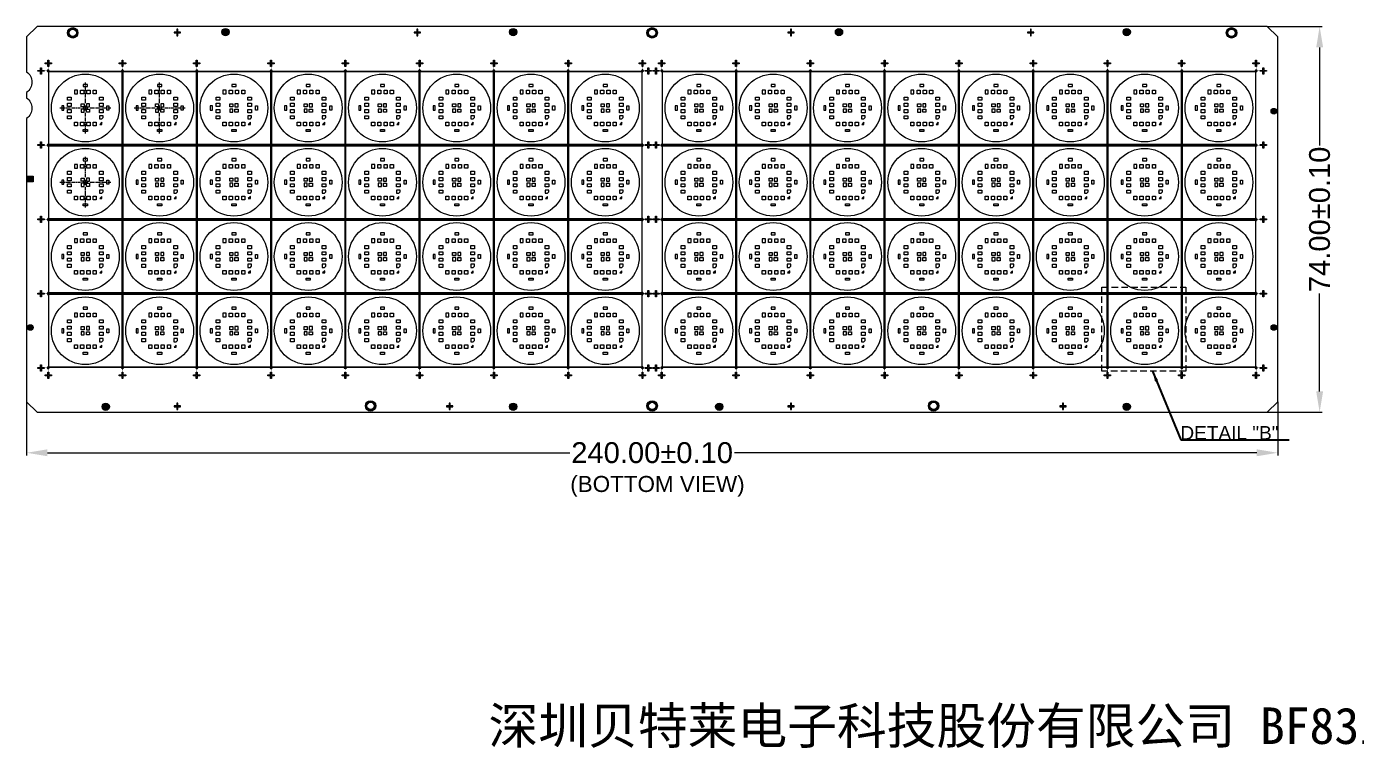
# Model space of a CAD drawing. Extents: x 1159 to 1602, y -185 to 88.
# Drawn here: x 1159.1 to 1414, y -185 to -45.3 of the extents above; entities that cross this region are included whole.
import ezdxf

# ---------------------------------------------------------------- set-up
doc = ezdxf.new("R2010")
doc.units = 0
doc.header["$MEASUREMENT"] = 0
doc.linetypes.add('CENTER2', pattern=[1.125, 0.75, -0.125, 0.125, -0.125])
doc.linetypes.add('HIDDEN2', pattern=[0.1875, 0.125, -0.0625])
for name, color, linetype in [('btm  SMO', 4, 'CONTINUOUS'), ('btm Layer', 6, 'CONTINUOUS'), ('DIM', 150, 'CONTINUOUS'), ('PIN_SOLDERMASK_BOTTOM', 7, 'CONTINUOUS'), ('substrate', 7, 'CONTINUOUS'), ('SUBSTRATE_GEOMETRY_OUTLINE', 7, 'CONTINUOUS'), ('Top layer', 3, 'CONTINUOUS'), ('TXT1', 7, 'CONTINUOUS'), ('Unit_Outlines', 7, 'CONTINUOUS')]:
    doc.layers.add(name, color=color, linetype=linetype)
doc.styles.add('ROMANS', font='arial.ttf')
doc.styles.get("Standard").update_dxf_attribs({"font": 'arial.ttf'})
doc.dimstyles.new('1xp_3dec', dxfattribs={"dimtxt": 1.6, "dimasz": 2, "dimexe": 0.6, "dimexo": 0.6, "dimgap": 0.7, "dimtad": 0, "dimdec": 3, "dimzin": 0, "dimdsep": 46, "dimtxsty": 'Standard', "dimcen": 0.8, "dimclrd": 256, "dimclre": 256, "dimclrt": 256, "dimadec": 0, "dimazin": 0, "dimtfac": 1, "dimtdec": 3, "dimtofl": 0, "dimtmove": 0, "dimatfit": 0, "dimfxl": 0, "dimtolj": 1, "dimtzin": 0, "dimarcsym": 0})
doc.dimstyles.new('STANDARD$0', dxfattribs={"dimtxt": 0.8, "dimasz": 2, "dimexe": 0.4, "dimexo": 0.4, "dimgap": 0.4, "dimtad": 0, "dimzin": 0, "dimdsep": 46, "dimtxsty": 'Standard', "dimcen": 0.4, "dimclre": 256, "dimadec": 0, "dimazin": 0, "dimtol": 1, "dimtp": 0.05, "dimtm": 0.05, "dimtfac": 1, "dimtofl": 0, "dimtmove": 0, "dimatfit": 3, "dimfxl": 0, "dimtolj": 1, "dimtzin": 0, "dimlwd": 0, "dimlwe": 0, "dimarcsym": 0})

# ---------------------------------------------------------------- blocks, each defined once
blk = doc.blocks.new('*D2')
at = {"layer": 'DIM', "lineweight": 0, "transparency": 16777216}
for p, q in [((1397.08, -45.29), (1407.63, -45.29)), ((1397.08, -119.29), (1407.63, -119.29))]:
    blk.add_line(p, q, dxfattribs=at)
at = {"layer": 'DIM', "color": 0, "lineweight": 0, "transparency": 16777216}
for p, q in [((1407.13, -49.29), (1407.13, -68.09)), ((1407.13, -115.29), (1407.13, -96.49))]:
    blk.add_line(p, q, dxfattribs=at)
for points in [[(1406.47, -49.29), (1407.8, -49.29), (1407.13, -45.29)], [(1406.47, -115.29), (1407.8, -115.29), (1407.13, -119.29)]]:
    blk.add_solid(points, dxfattribs=at)
at = {"layer": 'DIM', "color": 0, "transparency": 16777216, "insert": (1407.13, -82.29), "char_height": 4, "attachment_point": 5, "rotation": 90}
blk.add_mtext('\\A1;74.00±0.10', dxfattribs=at)
blk = doc.blocks.new('*D3')
at = {"layer": 'DIM', "lineweight": 0, "transparency": 16777216}
for p, q in [((1159.08, -117.29), (1159.08, -127.58)), ((1399.08, -117.29), (1399.08, -127.58))]:
    blk.add_line(p, q, dxfattribs=at)
at = {"layer": 'DIM', "color": 0, "lineweight": 0, "transparency": 16777216}
for p, q in [((1163.08, -127.08), (1263.28, -127.08)), ((1395.08, -127.08), (1294.88, -127.08))]:
    blk.add_line(p, q, dxfattribs=at)
for points in [[(1163.08, -126.41), (1163.08, -127.74), (1159.08, -127.08)], [(1395.08, -126.41), (1395.08, -127.74), (1399.08, -127.08)]]:
    blk.add_solid(points, dxfattribs=at)
at = {"layer": 'DIM', "color": 0, "transparency": 16777216, "insert": (1279.08, -127.08), "char_height": 4, "attachment_point": 5}
blk.add_mtext('\\A1;240.00±0.10', dxfattribs=at)
blk = doc.blocks.new('*U16')
at = {"layer": 'Unit_Outlines', "lineweight": 0}
blk.add_lwpolyline([(-7, -7), (7, -7), (7, 7), (-7, 7)], close=True, dxfattribs=at)
blk = doc.blocks.new('*U17')
at = {"layer": 'Unit_Outlines', "color": 0, "linetype": 'ByBlock', "lineweight": -2}
for p in [(0, 42.75), (14.25, 42.75), (28.5, 42.75), (42.75, 42.75), (57, 42.75), (71.25, 42.75), (85.5, 42.75), (99.75, 42.75), (0, 28.5), (14.25, 28.5), (28.5, 28.5), (42.75, 28.5), (57, 28.5), (71.25, 28.5), (85.5, 28.5), (99.75, 28.5), (0, 14.25), (14.25, 14.25), (28.5, 14.25), (42.75, 14.25), (57, 14.25), (71.25, 14.25), (85.5, 14.25), (99.75, 14.25), (0, 0), (14.25, 0), (28.5, 0), (42.75, 0), (57, 0), (71.25, 0), (85.5, 0), (99.75, 0)]:
    blk.add_blockref('*U16', p, dxfattribs=at)
blk = doc.blocks.new('*U18')
at = {"layer": 'Unit_Outlines', "lineweight": 0}
blk.add_lwpolyline([(-7, -7), (7, -7), (7, 7), (-7, 7)], close=True, dxfattribs=at)
blk = doc.blocks.new('*U19')
at = {"layer": 'Unit_Outlines', "color": 0, "linetype": 'ByBlock', "lineweight": -2}
for p in [(0, 42.75), (14.25, 42.75), (28.5, 42.75), (42.75, 42.75), (57, 42.75), (71.25, 42.75), (85.5, 42.75), (99.75, 42.75), (0, 28.5), (14.25, 28.5), (28.5, 28.5), (42.75, 28.5), (57, 28.5), (71.25, 28.5), (85.5, 28.5), (99.75, 28.5), (0, 14.25), (14.25, 14.25), (28.5, 14.25), (42.75, 14.25), (57, 14.25), (71.25, 14.25), (85.5, 14.25), (99.75, 14.25), (0, 0), (14.25, 0), (28.5, 0), (42.75, 0), (57, 0), (71.25, 0), (85.5, 0), (99.75, 0)]:
    blk.add_blockref('*U18', p, dxfattribs=at)
blk = doc.blocks.new('*U41')
at = {"layer": 'btm  SMO', "linetype": 'ByBlock', "lineweight": 0}
blk.add_lwpolyline([(0.06, 0.06), (0.2, 0.06), (0.2, -0.06), (0.06, -0.06), (0.06, -0.2), (-0.06, -0.2), (-0.06, -0.06), (-0.2, -0.06), (-0.2, 0.06), (-0.06, 0.06), (-0.06, 0.2), (0.06, 0.2)], close=True, dxfattribs=at)
blk = doc.blocks.new('*U42')
at = {"layer": 'Unit_Outlines', "color": 0, "linetype": 'ByBlock', "lineweight": -2}
for p in [(0, 57), (14.25, 57), (28.5, 57), (42.75, 57), (57, 57), (71.25, 57), (85.5, 57), (99.75, 57), (114, 57), (0, 42.75), (14.25, 42.75), (28.5, 42.75), (42.75, 42.75), (57, 42.75), (71.25, 42.75), (85.5, 42.75), (99.75, 42.75), (114, 42.75), (0, 28.5), (14.25, 28.5), (28.5, 28.5), (42.75, 28.5), (57, 28.5), (71.25, 28.5), (85.5, 28.5), (99.75, 28.5), (114, 28.5), (0, 14.25), (14.25, 14.25), (28.5, 14.25), (42.75, 14.25), (57, 14.25), (71.25, 14.25), (85.5, 14.25), (99.75, 14.25), (114, 14.25), (0, 0), (14.25, 0), (28.5, 0), (42.75, 0), (57, 0), (71.25, 0), (85.5, 0), (99.75, 0), (114, 0)]:
    blk.add_blockref('*U41', p, dxfattribs=at)
blk = doc.blocks.new('*U14')
at = {"layer": 'btm  SMO', "linetype": 'ByBlock', "lineweight": 0}
blk.add_lwpolyline([(0.06, 0.06), (0.2, 0.06), (0.2, -0.06), (0.06, -0.06), (0.06, -0.2), (-0.06, -0.2), (-0.06, -0.06), (-0.2, -0.06), (-0.2, 0.06), (-0.06, 0.06), (-0.06, 0.2), (0.06, 0.2)], close=True, dxfattribs=at)
blk = doc.blocks.new('*U15')
at = {"layer": 'Unit_Outlines', "color": 0, "linetype": 'ByBlock', "lineweight": -2}
for p in [(0, 57), (14.25, 57), (28.5, 57), (42.75, 57), (57, 57), (71.25, 57), (85.5, 57), (99.75, 57), (114, 57), (0, 42.75), (14.25, 42.75), (28.5, 42.75), (42.75, 42.75), (57, 42.75), (71.25, 42.75), (85.5, 42.75), (99.75, 42.75), (114, 42.75), (0, 28.5), (14.25, 28.5), (28.5, 28.5), (42.75, 28.5), (57, 28.5), (71.25, 28.5), (85.5, 28.5), (99.75, 28.5), (114, 28.5), (0, 14.25), (14.25, 14.25), (28.5, 14.25), (42.75, 14.25), (57, 14.25), (71.25, 14.25), (85.5, 14.25), (99.75, 14.25), (114, 14.25), (0, 0), (14.25, 0), (28.5, 0), (42.75, 0), (57, 0), (71.25, 0), (85.5, 0), (99.75, 0), (114, 0)]:
    blk.add_blockref('*U14', p, dxfattribs=at)
blk = doc.blocks.new('*U12')
at = {"layer": 'btm  SMO', "lineweight": 0}
blk.add_lwpolyline([(0.09, 0.09), (0.09, 0.61), (-0.09, 0.61), (-0.09, 0.09), (-0.61, 0.09), (-0.61, -0.09), (-0.09, -0.09), (-0.09, -0.61), (0.09, -0.61), (0.09, -0.09), (0.61, -0.09), (0.61, 0.09)], close=True, dxfattribs=at)
at = {"layer": 'btm Layer', "lineweight": 0}
blk.add_lwpolyline([(0.055, 0.055), (0.055, 0.575), (-0.055, 0.575), (-0.055, 0.055), (-0.575, 0.055), (-0.575, -0.055), (-0.055, -0.055), (-0.055, -0.575), (0.055, -0.575), (0.055, -0.055), (0.575, -0.055), (0.575, 0.055)], close=True, dxfattribs=at)
blk = doc.blocks.new('*U13')
at = {"layer": 'Top layer', "color": 0, "linetype": 'ByBlock', "lineweight": -2}
for p in [(0, 57), (0, 42.75), (0, 28.5), (0, 14.25), (0, 0)]:
    blk.add_blockref('*U12', p, dxfattribs=at)
blk = doc.blocks.new('*U33')
at = {"layer": 'btm  SMO', "lineweight": 0}
blk.add_lwpolyline([(-0.09, -0.09), (-0.09, -0.61), (0.09, -0.61), (0.09, -0.09), (0.61, -0.09), (0.61, 0.09), (0.09, 0.09), (0.09, 0.61), (-0.09, 0.61), (-0.09, 0.09), (-0.61, 0.09), (-0.61, -0.09)], close=True, dxfattribs=at)
at = {"layer": 'btm Layer', "lineweight": 0}
blk.add_lwpolyline([(-0.055, -0.055), (-0.055, -0.575), (0.055, -0.575), (0.055, -0.055), (0.575, -0.055), (0.575, 0.055), (0.055, 0.055), (0.055, 0.575), (-0.055, 0.575), (-0.055, 0.055), (-0.575, 0.055), (-0.575, -0.055)], close=True, dxfattribs=at)
blk = doc.blocks.new('*U34')
at = {"layer": 'Top layer', "color": 0, "linetype": 'ByBlock', "lineweight": -2}
for p in [(0, 0), (14.25, 0), (28.5, 0), (42.75, 0), (57, 0), (71.25, 0), (85.5, 0), (99.75, 0), (114, 0)]:
    blk.add_blockref('*U33', p, dxfattribs=at)
blk = doc.blocks.new('*U35')
at = {"layer": 'btm  SMO', "lineweight": 0}
blk.add_lwpolyline([(-0.09, -0.09), (-0.09, -0.61), (0.09, -0.61), (0.09, -0.09), (0.61, -0.09), (0.61, 0.09), (0.09, 0.09), (0.09, 0.61), (-0.09, 0.61), (-0.09, 0.09), (-0.61, 0.09), (-0.61, -0.09)], close=True, dxfattribs=at)
at = {"layer": 'btm Layer', "lineweight": 0}
blk.add_lwpolyline([(-0.055, -0.055), (-0.055, -0.575), (0.055, -0.575), (0.055, -0.055), (0.575, -0.055), (0.575, 0.055), (0.055, 0.055), (0.055, 0.575), (-0.055, 0.575), (-0.055, 0.055), (-0.575, 0.055), (-0.575, -0.055)], close=True, dxfattribs=at)
blk = doc.blocks.new('*U36')
at = {"layer": 'Top layer', "color": 0, "linetype": 'ByBlock', "lineweight": -2}
for p in [(0, 0), (14.25, 0), (28.5, 0), (42.75, 0), (57, 0), (71.25, 0), (85.5, 0), (99.75, 0), (114, 0)]:
    blk.add_blockref('*U35', p, dxfattribs=at)
blk = doc.blocks.new('*U37')
at = {"layer": 'btm  SMO', "lineweight": 0}
blk.add_lwpolyline([(0.09, 0.09), (0.09, 0.61), (-0.09, 0.61), (-0.09, 0.09), (-0.61, 0.09), (-0.61, -0.09), (-0.09, -0.09), (-0.09, -0.61), (0.09, -0.61), (0.09, -0.09), (0.61, -0.09), (0.61, 0.09)], close=True, dxfattribs=at)
at = {"layer": 'btm Layer', "lineweight": 0}
blk.add_lwpolyline([(0.055, 0.055), (0.055, 0.575), (-0.055, 0.575), (-0.055, 0.055), (-0.575, 0.055), (-0.575, -0.055), (-0.055, -0.055), (-0.055, -0.575), (0.055, -0.575), (0.055, -0.055), (0.575, -0.055), (0.575, 0.055)], close=True, dxfattribs=at)
blk = doc.blocks.new('*U38')
at = {"layer": 'Top layer', "color": 0, "linetype": 'ByBlock', "lineweight": -2}
for p in [(0, 57), (0, 42.75), (0, 28.5), (0, 14.25), (0, 0)]:
    blk.add_blockref('*U37', p, dxfattribs=at)
blk = doc.blocks.new('*U39')
at = {"layer": 'btm Layer', "lineweight": 0, "const_width": 0.055}
blk.add_lwpolyline([(0, -29.37), (0, 29.37)], dxfattribs=at)
blk = doc.blocks.new('*U40')
at = {"layer": 'btm Layer', "color": 0, "linetype": 'ByBlock', "lineweight": -2}
for p in [(0, 0), (14.25, 0), (28.5, 0), (42.75, 0), (57, 0), (71.25, 0), (85.5, 0), (99.75, 0), (114, 0)]:
    blk.add_blockref('*U39', p, dxfattribs=at)
blk = doc.blocks.new('*U25')
at = {"layer": 'btm  SMO', "lineweight": 0}
blk.add_lwpolyline([(0.09, 0.09), (0.09, 0.61), (-0.09, 0.61), (-0.09, 0.09), (-0.61, 0.09), (-0.61, -0.09), (-0.09, -0.09), (-0.09, -0.61), (0.09, -0.61), (0.09, -0.09), (0.61, -0.09), (0.61, 0.09)], close=True, dxfattribs=at)
at = {"layer": 'btm Layer', "lineweight": 0}
blk.add_lwpolyline([(0.055, 0.055), (0.055, 0.575), (-0.055, 0.575), (-0.055, 0.055), (-0.575, 0.055), (-0.575, -0.055), (-0.055, -0.055), (-0.055, -0.575), (0.055, -0.575), (0.055, -0.055), (0.575, -0.055), (0.575, 0.055)], close=True, dxfattribs=at)
blk = doc.blocks.new('*U26')
at = {"layer": 'Top layer', "color": 0, "linetype": 'ByBlock', "lineweight": -2}
for p in [(0, 57), (0, 42.75), (0, 28.5), (0, 14.25), (0, 0)]:
    blk.add_blockref('*U25', p, dxfattribs=at)
blk = doc.blocks.new('*U27')
at = {"layer": 'btm  SMO', "lineweight": 0}
blk.add_lwpolyline([(-0.09, -0.09), (-0.09, -0.61), (0.09, -0.61), (0.09, -0.09), (0.61, -0.09), (0.61, 0.09), (0.09, 0.09), (0.09, 0.61), (-0.09, 0.61), (-0.09, 0.09), (-0.61, 0.09), (-0.61, -0.09)], close=True, dxfattribs=at)
at = {"layer": 'btm Layer', "lineweight": 0}
blk.add_lwpolyline([(-0.055, -0.055), (-0.055, -0.575), (0.055, -0.575), (0.055, -0.055), (0.575, -0.055), (0.575, 0.055), (0.055, 0.055), (0.055, 0.575), (-0.055, 0.575), (-0.055, 0.055), (-0.575, 0.055), (-0.575, -0.055)], close=True, dxfattribs=at)
blk = doc.blocks.new('*U43')
at = {"layer": 'Top layer', "color": 0, "linetype": 'ByBlock', "lineweight": -2}
for p in [(0, 0), (14.25, 0), (28.5, 0), (42.75, 0), (57, 0), (71.25, 0), (85.5, 0), (99.75, 0), (114, 0)]:
    blk.add_blockref('*U27', p, dxfattribs=at)
blk = doc.blocks.new('*U28')
at = {"layer": 'btm  SMO', "lineweight": 0}
blk.add_lwpolyline([(-0.09, -0.09), (-0.09, -0.61), (0.09, -0.61), (0.09, -0.09), (0.61, -0.09), (0.61, 0.09), (0.09, 0.09), (0.09, 0.61), (-0.09, 0.61), (-0.09, 0.09), (-0.61, 0.09), (-0.61, -0.09)], close=True, dxfattribs=at)
at = {"layer": 'btm Layer', "lineweight": 0}
blk.add_lwpolyline([(-0.055, -0.055), (-0.055, -0.575), (0.055, -0.575), (0.055, -0.055), (0.575, -0.055), (0.575, 0.055), (0.055, 0.055), (0.055, 0.575), (-0.055, 0.575), (-0.055, 0.055), (-0.575, 0.055), (-0.575, -0.055)], close=True, dxfattribs=at)
blk = doc.blocks.new('*U29')
at = {"layer": 'Top layer', "color": 0, "linetype": 'ByBlock', "lineweight": -2}
for p in [(0, 0), (14.25, 0), (28.5, 0), (42.75, 0), (57, 0), (71.25, 0), (85.5, 0), (99.75, 0), (114, 0)]:
    blk.add_blockref('*U28', p, dxfattribs=at)
blk = doc.blocks.new('*U30')
at = {"layer": 'btm  SMO', "lineweight": 0}
blk.add_lwpolyline([(0.09, 0.09), (0.09, 0.61), (-0.09, 0.61), (-0.09, 0.09), (-0.61, 0.09), (-0.61, -0.09), (-0.09, -0.09), (-0.09, -0.61), (0.09, -0.61), (0.09, -0.09), (0.61, -0.09), (0.61, 0.09)], close=True, dxfattribs=at)
at = {"layer": 'btm Layer', "lineweight": 0}
blk.add_lwpolyline([(0.055, 0.055), (0.055, 0.575), (-0.055, 0.575), (-0.055, 0.055), (-0.575, 0.055), (-0.575, -0.055), (-0.055, -0.055), (-0.055, -0.575), (0.055, -0.575), (0.055, -0.055), (0.575, -0.055), (0.575, 0.055)], close=True, dxfattribs=at)
blk = doc.blocks.new('*U31')
at = {"layer": 'Top layer', "color": 0, "linetype": 'ByBlock', "lineweight": -2}
for p in [(0, 57), (0, 42.75), (0, 28.5), (0, 14.25), (0, 0)]:
    blk.add_blockref('*U30', p, dxfattribs=at)
blk = doc.blocks.new('*U32')
at = {"layer": 'btm Layer', "lineweight": 0, "const_width": 0.055}
blk.add_lwpolyline([(0, -29.37), (0, 29.37)], dxfattribs=at)
blk = doc.blocks.new('*U20')
at = {"layer": 'btm Layer', "color": 0, "linetype": 'ByBlock', "lineweight": -2}
for p in [(0, 0), (14.25, 0), (28.5, 0), (42.75, 0), (57, 0), (71.25, 0), (85.5, 0), (99.75, 0), (114, 0)]:
    blk.add_blockref('*U32', p, dxfattribs=at)
blk = doc.blocks.new('*U21')
at = {"layer": 'btm Layer', "lineweight": 0, "const_width": 0.055}
blk.add_lwpolyline([(57.68, 0), (-57.68, 0)], dxfattribs=at)
blk = doc.blocks.new('*U22')
at = {"layer": 'btm Layer', "color": 0, "linetype": 'ByBlock', "lineweight": -2}
for p in [(0, 57), (0, 42.75), (0, 28.5), (0, 14.25), (0, 0)]:
    blk.add_blockref('*U21', p, dxfattribs=at)
blk = doc.blocks.new('*U23')
at = {"layer": 'btm Layer', "lineweight": 0, "const_width": 0.055}
blk.add_lwpolyline([(-57.6831, 0), (57.6831, 0)], dxfattribs=at)
blk = doc.blocks.new('*U24')
at = {"layer": 'btm Layer', "color": 0, "linetype": 'ByBlock', "lineweight": -2}
for p in [(0, 57), (0, 42.75), (0, 28.5), (0, 14.25), (0, 0)]:
    blk.add_blockref('*U23', p, dxfattribs=at)
blk = doc.blocks.new('*U97')
at = {"layer": 'DIM', "color": 0, "linetype": 'CENTER2', "lineweight": 0, "transparency": 16777216}
for p, q in [((0, 0.95), (0, 4.87)), ((-4.87, 0), (-0.95, 0)), ((0.95, 0), (4.87, 0)), ((0, -4.87), (0, -0.95))]:
    blk.add_line(p, q, dxfattribs=at)
at = {"layer": 'DIM', "color": 0, "linetype": 'Continuous', "lineweight": 0, "transparency": 16777216}
for p, q in [((-0.475, 0), (0.475, 0)), ((0, -0.475), (0, 0.475))]:
    blk.add_line(p, q, dxfattribs=at)
blk = doc.blocks.new('*U98')
at = {"layer": 'DIM', "color": 0, "linetype": 'CENTER2', "lineweight": 0, "transparency": 16777216}
for p, q in [((0, 0.95), (0, 4.87)), ((-4.87, 0), (-0.95, 0)), ((0.95, 0), (4.87, 0)), ((0, -4.87), (0, -0.95))]:
    blk.add_line(p, q, dxfattribs=at)
at = {"layer": 'DIM', "color": 0, "linetype": 'Continuous', "lineweight": 0, "transparency": 16777216}
for p, q in [((-0.475, 0), (0.475, 0)), ((0, -0.475), (0, 0.475))]:
    blk.add_line(p, q, dxfattribs=at)
blk = doc.blocks.new('*U99')
at = {"layer": 'DIM', "color": 0, "linetype": 'CENTER2', "lineweight": 0, "transparency": 16777216}
for p, q in [((0, 0.95), (0, 4.87)), ((-4.87, 0), (-0.95, 0)), ((0.95, 0), (4.87, 0)), ((0, -4.87), (0, -0.95))]:
    blk.add_line(p, q, dxfattribs=at)
at = {"layer": 'DIM', "color": 0, "linetype": 'Continuous', "lineweight": 0, "transparency": 16777216}
for p, q in [((-0.475, 0), (0.475, 0)), ((0, -0.475), (0, 0.475))]:
    blk.add_line(p, q, dxfattribs=at)
blk = doc.blocks.new('*U107')
at = {"layer": 'PIN_SOLDERMASK_BOTTOM', "color": 6, "lineweight": 0}
for points in [[(-2.1, 3.4), (-2.1, 2.7), (-1.5, 2.7), (-1.5, 3.4)], [(-0.9, 2.7), (-0.9, 3.4), (-0.3, 3.4), (-0.3, 2.7)], [(-0.4, 4.53), (-0.4, 4.13), (0.4, 4.13), (0.4, 4.53)], [(0.3, 2.7), (0.3, 3.4), (0.9, 3.4), (0.9, 2.7)], [(1.5, 2.7), (1.5, 3.4), (2.1, 3.4), (2.1, 2.7)], [(-4.53, -0.4), (-4.13, -0.4), (-4.13, 0.4), (-4.53, 0.4)], [(-3.4, 1.5), (-3.4, 2.1), (-2.7, 2.1), (-2.7, 1.5)], [(-3.4, 0.3), (-3.4, 0.9), (-2.7, 0.9), (-2.7, 0.3)], [(-0.8, 0.8), (-0.2, 0.8), (-0.2, 0.2), (-0.8, 0.2)], [(0.8, 0.8), (0.2, 0.8), (0.2, 0.2), (0.8, 0.2)], [(2.7, 1.5), (2.7, 2.1), (3.4, 2.1), (3.4, 1.5)], [(2.7, 0.3), (2.7, 0.9), (3.4, 0.9), (3.4, 0.3)], [(4.53, -0.4), (4.13, -0.4), (4.13, 0.4), (4.53, 0.4)], [(-3.4, -0.9), (-3.4, -0.3), (-2.7, -0.3), (-2.7, -0.9)], [(-3.4, -2.1), (-3.4, -1.5), (-2.7, -1.5), (-2.7, -2.1)], [(-0.8, -0.8), (-0.2, -0.8), (-0.2, -0.2), (-0.8, -0.2)], [(0.8, -0.8), (0.2, -0.8), (0.2, -0.2), (0.8, -0.2)], [(2.7, -0.9), (2.7, -0.3), (3.4, -0.3), (3.4, -0.9)], [(2.7, -1.5), (2.7, -2.1), (3.15, -2.1), (3.4, -1.85), (3.4, -1.5)], [(-2.1, -3.4), (-2.1, -2.7), (-1.5, -2.7), (-1.5, -3.4)], [(-0.9, -3.4), (-0.9, -2.7), (-0.3, -2.7), (-0.3, -3.4)], [(-0.4, -4.53), (-0.4, -4.13), (0.4, -4.13), (0.4, -4.53)], [(0.3, -3.4), (0.3, -2.7), (0.9, -2.7), (0.9, -3.4)], [(1.5, -3.4), (1.5, -2.7), (2.1, -2.7), (2.1, -3.4)], [(3.16, -3.15), (3.16, -2.75), (2.76, -3.15)]]:
    blk.add_lwpolyline(points, close=True, dxfattribs=at)
at = {"layer": 'SUBSTRATE_GEOMETRY_OUTLINE', "color": 3, "lineweight": 0}
blk.add_circle((0, 0), 6.5, dxfattribs=at)
blk = doc.blocks.new('*U108')
at = {"layer": 'DIM', "color": 0, "linetype": 'ByBlock', "lineweight": -2, "transparency": 16777216}
for p in [(0, 0), (14.25, 0), (28.5, 0), (42.75, 0), (57, 0), (71.25, 0), (85.5, 0), (99.75, 0), (0, -14.25), (14.25, -14.25), (28.5, -14.25), (42.75, -14.25), (57, -14.25), (71.25, -14.25), (85.5, -14.25), (99.75, -14.25), (0, -28.5), (14.25, -28.5), (28.5, -28.5), (42.75, -28.5), (57, -28.5), (71.25, -28.5), (85.5, -28.5), (99.75, -28.5), (0, -42.75), (14.25, -42.75), (28.5, -42.75), (42.75, -42.75), (57, -42.75), (71.25, -42.75), (85.5, -42.75), (99.75, -42.75)]:
    blk.add_blockref('*U107', p, dxfattribs=at)
blk = doc.blocks.new('*U109')
at = {"layer": 'PIN_SOLDERMASK_BOTTOM', "color": 6, "lineweight": 0}
for points in [[(-2.1, 3.4), (-2.1, 2.7), (-1.5, 2.7), (-1.5, 3.4)], [(-0.9, 2.7), (-0.9, 3.4), (-0.3, 3.4), (-0.3, 2.7)], [(-0.4, 4.53), (-0.4, 4.13), (0.4, 4.13), (0.4, 4.53)], [(0.3, 2.7), (0.3, 3.4), (0.9, 3.4), (0.9, 2.7)], [(1.5, 2.7), (1.5, 3.4), (2.1, 3.4), (2.1, 2.7)], [(-4.53, -0.4), (-4.13, -0.4), (-4.13, 0.4), (-4.53, 0.4)], [(-3.4, 1.5), (-3.4, 2.1), (-2.7, 2.1), (-2.7, 1.5)], [(-3.4, 0.3), (-3.4, 0.9), (-2.7, 0.9), (-2.7, 0.3)], [(-0.8, 0.8), (-0.2, 0.8), (-0.2, 0.2), (-0.8, 0.2)], [(0.8, 0.8), (0.2, 0.8), (0.2, 0.2), (0.8, 0.2)], [(2.7, 1.5), (2.7, 2.1), (3.4, 2.1), (3.4, 1.5)], [(2.7, 0.3), (2.7, 0.9), (3.4, 0.9), (3.4, 0.3)], [(4.53, -0.4), (4.13, -0.4), (4.13, 0.4), (4.53, 0.4)], [(-3.4, -0.9), (-3.4, -0.3), (-2.7, -0.3), (-2.7, -0.9)], [(-3.4, -2.1), (-3.4, -1.5), (-2.7, -1.5), (-2.7, -2.1)], [(-0.8, -0.8), (-0.2, -0.8), (-0.2, -0.2), (-0.8, -0.2)], [(0.8, -0.8), (0.2, -0.8), (0.2, -0.2), (0.8, -0.2)], [(2.7, -0.9), (2.7, -0.3), (3.4, -0.3), (3.4, -0.9)], [(2.7, -1.5), (2.7, -2.1), (3.15, -2.1), (3.4, -1.85), (3.4, -1.5)], [(-2.1, -3.4), (-2.1, -2.7), (-1.5, -2.7), (-1.5, -3.4)], [(-0.9, -3.4), (-0.9, -2.7), (-0.3, -2.7), (-0.3, -3.4)], [(-0.4, -4.53), (-0.4, -4.13), (0.4, -4.13), (0.4, -4.53)], [(0.3, -3.4), (0.3, -2.7), (0.9, -2.7), (0.9, -3.4)], [(1.5, -3.4), (1.5, -2.7), (2.1, -2.7), (2.1, -3.4)], [(3.16, -3.15), (3.16, -2.75), (2.76, -3.15)]]:
    blk.add_lwpolyline(points, close=True, dxfattribs=at)
at = {"layer": 'SUBSTRATE_GEOMETRY_OUTLINE', "color": 3, "lineweight": 0}
blk.add_circle((0, 0), 6.5, dxfattribs=at)
blk = doc.blocks.new('*U111')
at = {"layer": 'DIM', "color": 0, "linetype": 'ByBlock', "lineweight": -2, "transparency": 16777216}
for p in [(0, 0), (14.25, 0), (28.5, 0), (42.75, 0), (57, 0), (71.25, 0), (85.5, 0), (99.75, 0), (0, -14.25), (14.25, -14.25), (28.5, -14.25), (42.75, -14.25), (57, -14.25), (71.25, -14.25), (85.5, -14.25), (99.75, -14.25), (0, -28.5), (14.25, -28.5), (28.5, -28.5), (42.75, -28.5), (57, -28.5), (71.25, -28.5), (85.5, -28.5), (99.75, -28.5), (0, -42.75), (14.25, -42.75), (28.5, -42.75), (42.75, -42.75), (57, -42.75), (71.25, -42.75), (85.5, -42.75), (99.75, -42.75)]:
    blk.add_blockref('*U109', p, dxfattribs=at)

msp = doc.modelspace()

# ---------------------------------------------------------------- hatches: boundary and pattern name
at = {"layer": 'btm Layer', "lineweight": 0}
h = msp.add_hatch(color=256, dxfattribs=at)
h.dxf.hatch_style = 1
h.paths.add_polyline_path([(1188.08, -46.375), (1188.08, -45.855), (1187.97, -45.855), (1187.97, -46.375), (1187.45, -46.375), (1187.45, -46.485), (1187.97, -46.485), (1187.97, -47.005), (1188.08, -47.005), (1188.08, -46.485), (1188.6, -46.485), (1188.6, -46.375)])
h = msp.add_hatch(color=256, dxfattribs=at)
h.dxf.hatch_style = 1
edge = h.paths.add_edge_path()
edge.add_arc((1197.225, -46.34), 0.65, 0, 360)
h = msp.add_hatch(color=256, dxfattribs=at)
h.dxf.hatch_style = 1
h.paths.add_polyline_path([(1234.08, -46.375), (1234.08, -45.855), (1233.97, -45.855), (1233.97, -46.375), (1233.45, -46.375), (1233.45, -46.485), (1233.97, -46.485), (1233.97, -47.005), (1234.08, -47.005), (1234.08, -46.485), (1234.6, -46.485), (1234.6, -46.375)])
h = msp.add_hatch(color=256, dxfattribs=at)
h.dxf.hatch_style = 1
edge = h.paths.add_edge_path()
edge.add_arc((1252.425, -46.34), 0.65, 0, 360)
h = msp.add_hatch(color=256, dxfattribs=at)
h.dxf.hatch_style = 1
h.paths.add_polyline_path([(1305.78, -46.375), (1305.78, -45.855), (1305.67, -45.855), (1305.67, -46.375), (1305.15, -46.375), (1305.15, -46.485), (1305.67, -46.485), (1305.67, -47.005), (1305.78, -47.005), (1305.78, -46.485), (1306.3, -46.485), (1306.3, -46.375)])
h = msp.add_hatch(color=256, dxfattribs=at)
h.dxf.hatch_style = 1
edge = h.paths.add_edge_path()
edge.add_arc((1314.925, -46.34), 0.65, 0, 360)
h = msp.add_hatch(color=256, dxfattribs=at)
h.dxf.hatch_style = 1
h.paths.add_polyline_path([(1351.78, -46.375), (1351.78, -45.855), (1351.67, -45.855), (1351.67, -46.375), (1351.15, -46.375), (1351.15, -46.485), (1351.67, -46.485), (1351.67, -47.005), (1351.78, -47.005), (1351.78, -46.485), (1352.3, -46.485), (1352.3, -46.375)])
h = msp.add_hatch(color=256, dxfattribs=at)
h.dxf.hatch_style = 1
edge = h.paths.add_edge_path()
edge.add_arc((1370.125, -46.34), 0.65, 0, 360)
h = msp.add_hatch(color=256, dxfattribs=at)
h.dxf.hatch_style = 1
edge = h.paths.add_edge_path()
edge.add_arc((1398.355, -61.537), 0.5, 0, 360)
h = msp.add_hatch(color=256, dxfattribs=at)
h.dxf.hatch_style = 1
h.paths.add_polyline_path([(1160.305, -74.062), (1160.305, -75.062), (1159.305, -75.062), (1159.305, -74.062)])
h = msp.add_hatch(color=256, dxfattribs=at)
h.dxf.hatch_style = 1
edge = h.paths.add_edge_path()
edge.add_arc((1159.805, -103.044), 0.5, 0, 360)
h = msp.add_hatch(color=256, dxfattribs=at)
h.dxf.hatch_style = 1
edge = h.paths.add_edge_path()
edge.add_arc((1398.355, -103.044), 0.5, 0, 360)
h = msp.add_hatch(color=256, dxfattribs=at)
h.dxf.hatch_style = 1
edge = h.paths.add_edge_path()
edge.add_arc((1174.26, -118.24), 0.65, 0, 360)
h = msp.add_hatch(color=256, dxfattribs=at)
h.dxf.hatch_style = 1
h.paths.add_polyline_path([(1187.97, -118.205), (1187.97, -118.725), (1188.08, -118.725), (1188.08, -118.205), (1188.6, -118.205), (1188.6, -118.095), (1188.08, -118.095), (1188.08, -117.575), (1187.97, -117.575), (1187.97, -118.095), (1187.45, -118.095), (1187.45, -118.205)])
h = msp.add_hatch(color=256, dxfattribs=at)
h.dxf.hatch_style = 1
h.paths.add_polyline_path([(1240.165, -118.205), (1240.165, -118.725), (1240.275, -118.725), (1240.275, -118.205), (1240.795, -118.205), (1240.795, -118.095), (1240.275, -118.095), (1240.275, -117.575), (1240.165, -117.575), (1240.165, -118.095), (1239.645, -118.095), (1239.645, -118.205)])
h = msp.add_hatch(color=256, dxfattribs=at)
h.dxf.hatch_style = 1
edge = h.paths.add_edge_path()
edge.add_arc((1252.425, -118.24), 0.65, 0, 360)
h = msp.add_hatch(color=256, dxfattribs=at)
h.dxf.hatch_style = 1
edge = h.paths.add_edge_path()
edge.add_arc((1291.96, -118.24), 0.65, 0, 360)
h = msp.add_hatch(color=256, dxfattribs=at)
h.dxf.hatch_style = 1
h.paths.add_polyline_path([(1305.67, -118.205), (1305.67, -118.725), (1305.78, -118.725), (1305.78, -118.205), (1306.3, -118.205), (1306.3, -118.095), (1305.78, -118.095), (1305.78, -117.575), (1305.67, -117.575), (1305.67, -118.095), (1305.15, -118.095), (1305.15, -118.205)])
h = msp.add_hatch(color=256, dxfattribs=at)
h.dxf.hatch_style = 1
h.paths.add_polyline_path([(1357.865, -118.205), (1357.865, -118.725), (1357.975, -118.725), (1357.975, -118.205), (1358.495, -118.205), (1358.495, -118.095), (1357.975, -118.095), (1357.975, -117.575), (1357.865, -117.575), (1357.865, -118.095), (1357.345, -118.095), (1357.345, -118.205)])
h = msp.add_hatch(color=256, dxfattribs=at)
h.dxf.hatch_style = 1
edge = h.paths.add_edge_path()
edge.add_arc((1370.125, -118.24), 0.65, 0, 360)

# ---------------------------------------------------------------- linework, layer by layer
at = {"layer": 'btm  SMO', "lineweight": 0}
for points in [[(1188.115, -46.34), (1188.115, -45.82), (1187.935, -45.82), (1187.935, -46.34), (1187.415, -46.34), (1187.415, -46.52), (1187.935, -46.52), (1187.935, -47.04), (1188.115, -47.04), (1188.115, -46.52), (1188.635, -46.52), (1188.635, -46.34)], [(1234.115, -46.34), (1234.115, -45.82), (1233.935, -45.82), (1233.935, -46.34), (1233.415, -46.34), (1233.415, -46.52), (1233.935, -46.52), (1233.935, -47.04), (1234.115, -47.04), (1234.115, -46.52), (1234.635, -46.52), (1234.635, -46.34)], [(1305.815, -46.34), (1305.815, -45.82), (1305.635, -45.82), (1305.635, -46.34), (1305.115, -46.34), (1305.115, -46.52), (1305.635, -46.52), (1305.635, -47.04), (1305.815, -47.04), (1305.815, -46.52), (1306.335, -46.52), (1306.335, -46.34)], [(1351.815, -46.34), (1351.815, -45.82), (1351.635, -45.82), (1351.635, -46.34), (1351.115, -46.34), (1351.115, -46.52), (1351.635, -46.52), (1351.635, -47.04), (1351.815, -47.04), (1351.815, -46.52), (1352.335, -46.52), (1352.335, -46.34)], [(1160.34, -74.027), (1160.34, -75.097), (1159.27, -75.097), (1159.27, -74.027)], [(1187.935, -118.24), (1187.935, -118.76), (1188.115, -118.76), (1188.115, -118.24), (1188.635, -118.24), (1188.635, -118.06), (1188.115, -118.06), (1188.115, -117.54), (1187.935, -117.54), (1187.935, -118.06), (1187.415, -118.06), (1187.415, -118.24)], [(1240.13, -118.24), (1240.13, -118.76), (1240.31, -118.76), (1240.31, -118.24), (1240.83, -118.24), (1240.83, -118.06), (1240.31, -118.06), (1240.31, -117.54), (1240.13, -117.54), (1240.13, -118.06), (1239.61, -118.06), (1239.61, -118.24)], [(1305.635, -118.24), (1305.635, -118.76), (1305.815, -118.76), (1305.815, -118.24), (1306.335, -118.24), (1306.335, -118.06), (1305.815, -118.06), (1305.815, -117.54), (1305.635, -117.54), (1305.635, -118.06), (1305.115, -118.06), (1305.115, -118.24)], [(1357.83, -118.24), (1357.83, -118.76), (1358.01, -118.76), (1358.01, -118.24), (1358.53, -118.24), (1358.53, -118.06), (1358.01, -118.06), (1358.01, -117.54), (1357.83, -117.54), (1357.83, -118.06), (1357.31, -118.06), (1357.31, -118.24)]]:
    msp.add_lwpolyline(points, close=True, dxfattribs=at)
for centre, radius in [((1167.93, -46.49), 1), ((1197.225, -46.34), 0.7), ((1252.425, -46.34), 0.7), ((1279.08, -46.49), 1), ((1314.925, -46.34), 0.7), ((1370.125, -46.34), 0.7), ((1390.23, -46.49), 1), ((1398.355, -61.537), 0.535), ((1159.805, -103.044), 0.535), ((1398.355, -103.044), 0.535), ((1225.08, -118.09), 1), ((1279.08, -118.09), 1), ((1333.08, -118.09), 1), ((1174.26, -118.24), 0.7), ((1252.425, -118.24), 0.7), ((1291.96, -118.24), 0.7), ((1370.125, -118.24), 0.7)]:
    msp.add_circle(centre, radius, dxfattribs=at)
at = {"layer": 'btm Layer', "lineweight": 0}
for points in [[(1188.08, -46.375), (1188.08, -45.855), (1187.97, -45.855), (1187.97, -46.375), (1187.45, -46.375), (1187.45, -46.485), (1187.97, -46.485), (1187.97, -47.005), (1188.08, -47.005), (1188.08, -46.485), (1188.6, -46.485), (1188.6, -46.375)], [(1234.08, -46.375), (1234.08, -45.855), (1233.97, -45.855), (1233.97, -46.375), (1233.45, -46.375), (1233.45, -46.485), (1233.97, -46.485), (1233.97, -47.005), (1234.08, -47.005), (1234.08, -46.485), (1234.6, -46.485), (1234.6, -46.375)], [(1305.78, -46.375), (1305.78, -45.855), (1305.67, -45.855), (1305.67, -46.375), (1305.15, -46.375), (1305.15, -46.485), (1305.67, -46.485), (1305.67, -47.005), (1305.78, -47.005), (1305.78, -46.485), (1306.3, -46.485), (1306.3, -46.375)], [(1351.78, -46.375), (1351.78, -45.855), (1351.67, -45.855), (1351.67, -46.375), (1351.15, -46.375), (1351.15, -46.485), (1351.67, -46.485), (1351.67, -47.005), (1351.78, -47.005), (1351.78, -46.485), (1352.3, -46.485), (1352.3, -46.375)], [(1160.305, -74.062), (1160.305, -75.062), (1159.305, -75.062), (1159.305, -74.062)], [(1187.97, -118.205), (1187.97, -118.725), (1188.08, -118.725), (1188.08, -118.205), (1188.6, -118.205), (1188.6, -118.095), (1188.08, -118.095), (1188.08, -117.575), (1187.97, -117.575), (1187.97, -118.095), (1187.45, -118.095), (1187.45, -118.205)], [(1240.165, -118.205), (1240.165, -118.725), (1240.275, -118.725), (1240.275, -118.205), (1240.795, -118.205), (1240.795, -118.095), (1240.275, -118.095), (1240.275, -117.575), (1240.165, -117.575), (1240.165, -118.095), (1239.645, -118.095), (1239.645, -118.205)], [(1305.67, -118.205), (1305.67, -118.725), (1305.78, -118.725), (1305.78, -118.205), (1306.3, -118.205), (1306.3, -118.095), (1305.78, -118.095), (1305.78, -117.575), (1305.67, -117.575), (1305.67, -118.095), (1305.15, -118.095), (1305.15, -118.205)], [(1357.865, -118.205), (1357.865, -118.725), (1357.975, -118.725), (1357.975, -118.205), (1358.495, -118.205), (1358.495, -118.095), (1357.975, -118.095), (1357.975, -117.575), (1357.865, -117.575), (1357.865, -118.095), (1357.345, -118.095), (1357.345, -118.205)]]:
    msp.add_lwpolyline(points, close=True, dxfattribs=at)
for centre, radius in [((1167.93, -46.49), 0.9), ((1167.93, -46.49), 0.8), ((1197.225, -46.34), 0.65), ((1252.425, -46.34), 0.65), ((1279.08, -46.49), 0.9), ((1279.08, -46.49), 0.8), ((1314.925, -46.34), 0.65), ((1370.125, -46.34), 0.65), ((1390.23, -46.49), 0.9), ((1390.23, -46.49), 0.8), ((1398.355, -61.537), 0.5), ((1159.805, -103.044), 0.5), ((1398.355, -103.044), 0.5), ((1225.08, -118.09), 0.9), ((1279.08, -118.09), 0.9), ((1333.08, -118.09), 0.9), ((1174.26, -118.24), 0.65), ((1225.08, -118.09), 0.8), ((1252.425, -118.24), 0.65), ((1279.08, -118.09), 0.8), ((1291.96, -118.24), 0.65), ((1333.08, -118.09), 0.8), ((1370.125, -118.24), 0.65)]:
    msp.add_circle(centre, radius, dxfattribs=at)
at = {"layer": 'DIM', "linetype": 'HIDDEN2', "lineweight": 0, "ltscale": 10}
msp.add_lwpolyline([(1365.357, -95.269), (1381.468, -95.269), (1381.468, -111.444), (1365.357, -111.444)], close=True, dxfattribs=at)
at = {"layer": 'substrate', "lineweight": 0}
msp.add_lwpolyline([(1397.08, -45.29), (1161.08, -45.29), (1159.08, -47.29), (1159.08, -53.948, -0.5), (1159.08, -57.948), (1159.08, -58.948, -0.5), (1159.08, -62.948), (1159.08, -117.29), (1161.08, -119.29), (1397.08, -119.29), (1399.08, -117.29), (1399.08, -47.29)], format="xyb", close=True, dxfattribs=at)
for centre in [(1167.93, -46.49), (1279.08, -46.49), (1390.23, -46.49), (1225.08, -118.09), (1279.08, -118.09), (1333.08, -118.09)]:
    msp.add_circle(centre, 0.7, dxfattribs=at)
at = {"layer": 'substrate', "color": 1, "lineweight": 0}
msp.add_circle((1279.08, -46.49), 0.7, dxfattribs=at)
at = {"layer": 'SUBSTRATE_GEOMETRY_OUTLINE', "lineweight": 0}
msp.add_lwpolyline([(1177.355, -67.915), (1163.355, -67.915), (1163.355, -53.915), (1177.355, -53.915)], close=True, dxfattribs=at)

# ---------------------------------------------------------------- block references
at = {"layer": 'btm Layer', "lineweight": 0, "xscale": -1, "rotation": 180}
for name, p in [('*U40', (1163.23, -82.29)), ('*U20', (1280.93, -82.29)), ('*U22', (1220.105, -53.79)), ('*U24', (1338.055, -53.79))]:
    msp.add_blockref(name, p, dxfattribs=at)
at = {"layer": 'DIM', "lineweight": 0}
for name, p in [('*U108', (1170.355, -60.915)), ('*U111', (1288.055, -60.915))]:
    msp.add_blockref(name, p, dxfattribs=at)
at = {"layer": 'DIM', "linetype": 'CENTER2', "lineweight": 0}
for name, p in [('*U97', (1170.355, -60.915)), ('*U98', (1184.605, -60.915)), ('*U99', (1170.355, -75.165))]:
    msp.add_blockref(name, p, dxfattribs=at)
at = {"layer": 'Top layer', "lineweight": 0, "xscale": -1, "rotation": 180}
for name, p in [('*U13', (1161.847, -53.79)), ('*U34', (1163.23, -52.345)), ('*U38', (1278.363, -53.79)), ('*U26', (1279.797, -53.79)), ('*U43', (1280.93, -52.345)), ('*U31', (1396.313, -53.79)), ('*U36', (1163.23, -112.236)), ('*U29', (1280.93, -112.236))]:
    msp.add_blockref(name, p, dxfattribs=at)
at = {"layer": 'Unit_Outlines', "lineweight": 0, "xscale": -1, "rotation": 180}
for name, p in [('*U42', (1163.23, -53.79)), ('*U17', (1170.355, -60.915)), ('*U15', (1280.93, -53.79)), ('*U19', (1288.055, -60.915))]:
    msp.add_blockref(name, p, dxfattribs=at)

# ---------------------------------------------------------------- texts
at = {"layer": 'DIM', "lineweight": 0, "ltscale": 2, "insert": (1380.422, -124.564), "char_height": 2.6136, "width": 20.83084, "attachment_point": 7}
msp.add_mtext('DETAIL "B"', dxfattribs=at)
at = {"layer": 'DIM', "lineweight": 0, "insert": (1247.691, -175.956), "char_height": 7, "attachment_point": 1}
msp.add_mtext_dynamic_manual_height_columns('{\\fSimSun|b0|i0|c134|p2;\\C2;深圳贝特莱电子科技股份有限公司 BF83112F_4 Strip 图}', width=264.06255, gutter_width=2, heights=[9.854], dxfattribs=at)
at = {"layer": 'TXT1', "linetype": 'Continuous', "lineweight": 0, "ltscale": 0.005, "style": 'ROMANS'}
msp.add_text('(BOTTOM VIEW)', height=3.08, dxfattribs=at).set_placement((1263.372, -134.603))

# ---------------------------------------------------------------- dimensions: what is measured, and where the dimension line sits
at = {"layer": 'DIM'}
for base, p1, p2, angle, picture, middle in [((1407.133, -119.29), (1397.08, -45.29), (1397.08, -119.29), 90, '*D2', (1407.133, -82.29)), ((1159.08, -127.076), (1399.08, -117.29), (1159.08, -117.29), 0, '*D3', (1279.08, -127.076))]:
    dim = msp.add_linear_dim(base=base, p1=p1, p2=p2, angle=angle, dimstyle='STANDARD$0', override={"dimtxt": 4, "dimasz": 4, "dimexe": 0.5, "dimexo": 0, "dimgap": 0.5, "dimcen": 0, "dimtp": 0.1, "dimtm": 0.1, "dimfxl": 1}, dxfattribs=at)
    dim.commit()
    dim.dimension.update_dxf_attribs({"geometry": picture, "text_midpoint": middle})

# ---------------------------------------------------------------- leaders
at = {"layer": 'DIM', "lineweight": 0}
msp.add_leader([(1375.085, -111.444), (1380.513, -124.564), (1401.253, -124.564)], dimstyle='1xp_3dec', dxfattribs=at)

doc.saveas('drawing.dxf')
